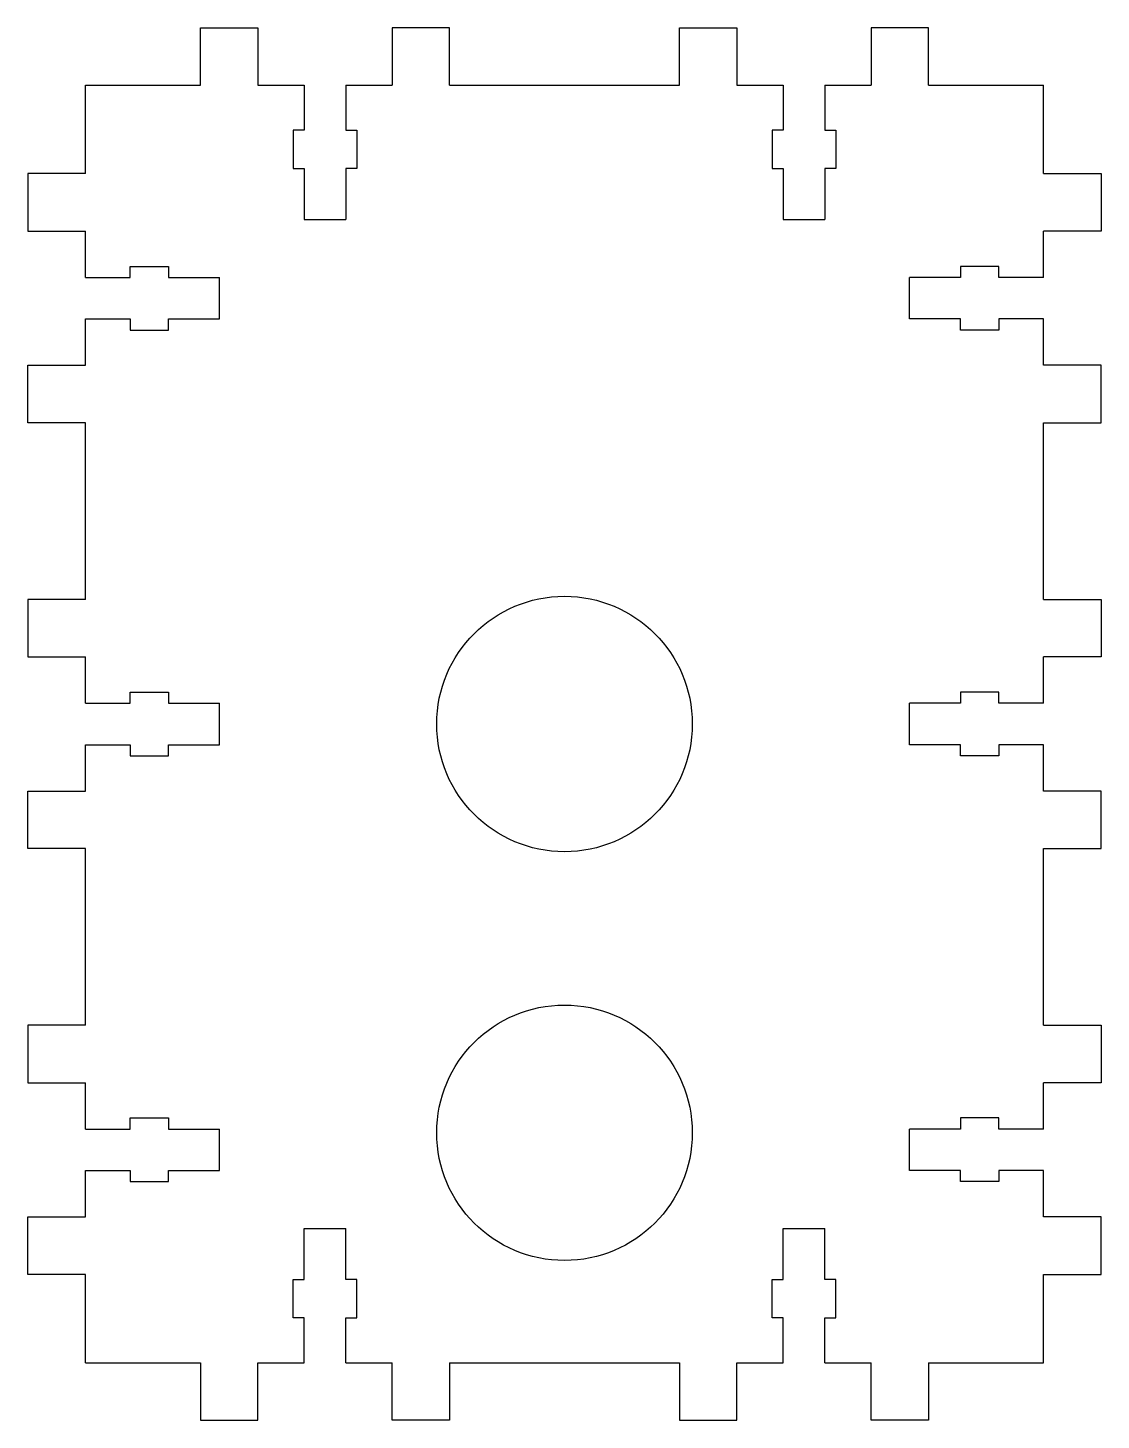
# Model space of a CAD drawing. Header units: millimetres. Extents: x -84 to 84, y -109 to 109.
import ezdxf

# ---------------------------------------------------------------- set-up
doc = ezdxf.new("R2010")
doc.units = ezdxf.units.MM

msp = doc.modelspace()

# ---------------------------------------------------------------- linework, layer by layer
at = {"color": 7, "linetype": 'Continuous', "lineweight": 25}
for p, q in [((-57, 109), (-48, 109)), ((-57, 100), (-57, 109)), ((-48, 109), (-48, 100)), ((-18, 109), (-27, 109)), ((-27, 109), (-27, 100)), ((-18, 100), (-18, 109)), ((18, 109), (27, 109)), ((18, 100), (18, 109)), ((27, 109), (27, 100)), ((57, 109), (48, 109)), ((48, 109), (48, 100)), ((57, 100), (57, 109)), ((-75, 100), (-57, 100)), ((-75, 86.17), (-75, 100)), ((-48, 100), (-40.75, 100)), ((-40.75, 100), (-40.75, 93)), ((-34.25, 100), (-27, 100)), ((-34.25, 100), (-34.25, 93)), ((-18, 100), (18, 100)), ((27, 100), (34.25, 100)), ((34.25, 100), (34.25, 93)), ((40.75, 100), (48, 100)), ((40.75, 100), (40.75, 93)), ((57, 100), (75, 100)), ((75, 86.17), (75, 100)), ((-42.48, 93), (-42.48, 87)), ((-40.75, 93), (-42.48, 93)), ((-34.25, 93), (-32.52, 93)), ((-32.52, 93), (-32.52, 87)), ((32.52, 93), (32.52, 87)), ((34.25, 93), (32.52, 93)), ((40.75, 93), (42.48, 93)), ((42.48, 93), (42.48, 87)), ((-75, 86.17), (-84, 86.17)), ((-84, 86.17), (-84, 77.17)), ((-42.48, 87), (-40.75, 87)), ((-40.75, 87), (-40.75, 79)), ((-32.52, 87), (-34.25, 87)), ((-34.25, 87), (-34.25, 79)), ((32.52, 87), (34.25, 87)), ((34.25, 87), (34.25, 79)), ((42.48, 87), (40.75, 87)), ((40.75, 87), (40.75, 79)), ((75, 86.17), (84, 86.17)), ((84, 86.17), (84, 77.17)), ((-40.75, 79), (-34.25, 79)), ((34.25, 79), (40.75, 79)), ((-84, 77.17), (-75, 77.17)), ((-75, 69.92), (-75, 77.17)), ((75, 69.92), (75, 77.17)), ((84, 77.17), (75, 77.17)), ((-75, 69.92), (-68, 69.92)), ((-68, 69.92), (-68, 71.64)), ((-68, 71.64), (-62, 71.64)), ((-62, 71.64), (-62, 69.92)), ((-62, 69.92), (-54, 69.92)), ((-54, 63.42), (-54, 69.92)), ((54, 63.42), (54, 69.92)), ((62, 69.92), (54, 69.92)), ((62, 71.64), (62, 69.92)), ((68, 71.64), (62, 71.64)), ((68, 69.92), (68, 71.64)), ((75, 69.92), (68, 69.92)), ((-75, 63.42), (-68, 63.42)), ((-75, 56.17), (-75, 63.42)), ((-68, 63.42), (-68, 61.69)), ((-62, 63.42), (-54, 63.42)), ((-62, 61.69), (-62, 63.42)), ((62, 63.42), (54, 63.42)), ((62, 61.69), (62, 63.42)), ((75, 63.42), (68, 63.42)), ((68, 63.42), (68, 61.69)), ((75, 56.17), (75, 63.42)), ((-68, 61.69), (-62, 61.69)), ((68, 61.69), (62, 61.69)), ((-84, 56.17), (-75, 56.17)), ((-84, 47.17), (-84, 56.17)), ((84, 56.17), (75, 56.17)), ((84, 47.17), (84, 56.17)), ((-75, 47.17), (-84, 47.17)), ((-75, 19.5), (-75, 47.17)), ((75, 19.5), (75, 47.17)), ((75, 47.17), (84, 47.17)), ((-75, 19.5), (-84, 19.5)), ((-84, 19.5), (-84, 10.5)), ((75, 19.5), (84, 19.5)), ((84, 19.5), (84, 10.5)), ((-84, 10.5), (-75, 10.5)), ((-75, 3.25), (-75, 10.5)), ((75, 3.25), (75, 10.5)), ((84, 10.5), (75, 10.5)), ((-68, 3.25), (-68, 4.97)), ((-68, 4.97), (-62, 4.97)), ((-62, 4.97), (-62, 3.25)), ((62, 4.97), (62, 3.25)), ((68, 4.97), (62, 4.97)), ((68, 3.25), (68, 4.97)), ((-75, 3.25), (-68, 3.25)), ((-62, 3.25), (-54, 3.25)), ((-54, -3.25), (-54, 3.25)), ((54, -3.25), (54, 3.25)), ((62, 3.25), (54, 3.25)), ((75, 3.25), (68, 3.25)), ((-75, -3.25), (-68, -3.25)), ((-75, -10.5), (-75, -3.25)), ((-68, -3.25), (-68, -4.97)), ((-62, -3.25), (-54, -3.25)), ((-62, -4.97), (-62, -3.25)), ((62, -3.25), (54, -3.25)), ((62, -4.97), (62, -3.25)), ((75, -3.25), (68, -3.25)), ((68, -3.25), (68, -4.97)), ((75, -10.5), (75, -3.25)), ((-68, -4.97), (-62, -4.97)), ((68, -4.97), (62, -4.97)), ((-84, -10.5), (-75, -10.5)), ((-84, -19.5), (-84, -10.5)), ((84, -10.5), (75, -10.5)), ((84, -19.5), (84, -10.5)), ((-75, -19.5), (-84, -19.5)), ((-75, -47.17), (-75, -19.5)), ((75, -47.17), (75, -19.5)), ((75, -19.5), (84, -19.5)), ((-75, -47.17), (-84, -47.17)), ((-84, -47.17), (-84, -56.17)), ((75, -47.17), (84, -47.17)), ((84, -47.17), (84, -56.17)), ((-84, -56.17), (-75, -56.17)), ((-75, -63.42), (-75, -56.17)), ((75, -63.42), (75, -56.17)), ((84, -56.17), (75, -56.17)), ((-68, -63.42), (-68, -61.69)), ((-68, -61.69), (-62, -61.69)), ((-62, -61.69), (-62, -63.42)), ((62, -61.69), (62, -63.42)), ((68, -61.69), (62, -61.69)), ((68, -63.42), (68, -61.69)), ((-75, -63.42), (-68, -63.42)), ((-62, -63.42), (-54, -63.42)), ((-54, -69.92), (-54, -63.42)), ((54, -69.92), (54, -63.42)), ((62, -63.42), (54, -63.42)), ((75, -63.42), (68, -63.42)), ((-75, -69.92), (-68, -69.92)), ((-75, -77.17), (-75, -69.92)), ((-68, -69.92), (-68, -71.64)), ((-68, -71.64), (-62, -71.64)), ((-62, -69.92), (-54, -69.92)), ((-62, -71.64), (-62, -69.92)), ((62, -69.92), (54, -69.92)), ((62, -71.64), (62, -69.92)), ((68, -71.64), (62, -71.64)), ((75, -69.92), (68, -69.92)), ((68, -69.92), (68, -71.64)), ((75, -77.17), (75, -69.92)), ((-84, -77.17), (-75, -77.17)), ((-84, -86.17), (-84, -77.17)), ((84, -77.17), (75, -77.17)), ((84, -86.17), (84, -77.17)), ((-40.75, -87), (-40.75, -79)), ((-40.75, -79), (-34.25, -79)), ((-34.25, -87), (-34.25, -79)), ((34.25, -87), (34.25, -79)), ((34.25, -79), (40.75, -79)), ((40.75, -87), (40.75, -79)), ((-75, -86.17), (-84, -86.17)), ((-75, -100), (-75, -86.17)), ((-42.48, -93), (-42.48, -87)), ((-42.48, -87), (-40.75, -87)), ((-32.52, -87), (-34.25, -87)), ((-32.52, -93), (-32.52, -87)), ((32.52, -93), (32.52, -87)), ((32.52, -87), (34.25, -87)), ((42.48, -87), (40.75, -87)), ((42.48, -93), (42.48, -87)), ((75, -100), (75, -86.17)), ((75, -86.17), (84, -86.17)), ((-40.75, -93), (-42.48, -93)), ((-40.75, -100), (-40.75, -93)), ((-34.25, -93), (-32.52, -93)), ((-34.25, -100), (-34.25, -93)), ((34.25, -93), (32.52, -93)), ((34.25, -100), (34.25, -93)), ((40.75, -93), (42.48, -93)), ((40.75, -100), (40.75, -93)), ((-75, -100), (-57, -100)), ((-57, -100), (-57, -109)), ((-48, -109), (-48, -100)), ((-48, -100), (-40.75, -100)), ((-34.25, -100), (-27, -100)), ((-27, -109), (-27, -100)), ((-18, -100), (-18, -109)), ((-18, -100), (18, -100)), ((18, -100), (18, -109)), ((27, -109), (27, -100)), ((27, -100), (34.25, -100)), ((40.75, -100), (48, -100)), ((48, -109), (48, -100)), ((57, -100), (57, -109)), ((57, -100), (75, -100)), ((-57, -109), (-48, -109)), ((-18, -109), (-27, -109)), ((18, -109), (27, -109)), ((57, -109), (48, -109))]:
    msp.add_line(p, q, dxfattribs=at)
for centre in [(0, 0), (0, -64)]:
    msp.add_circle(centre, 20, dxfattribs=at)

doc.saveas('drawing.dxf')
